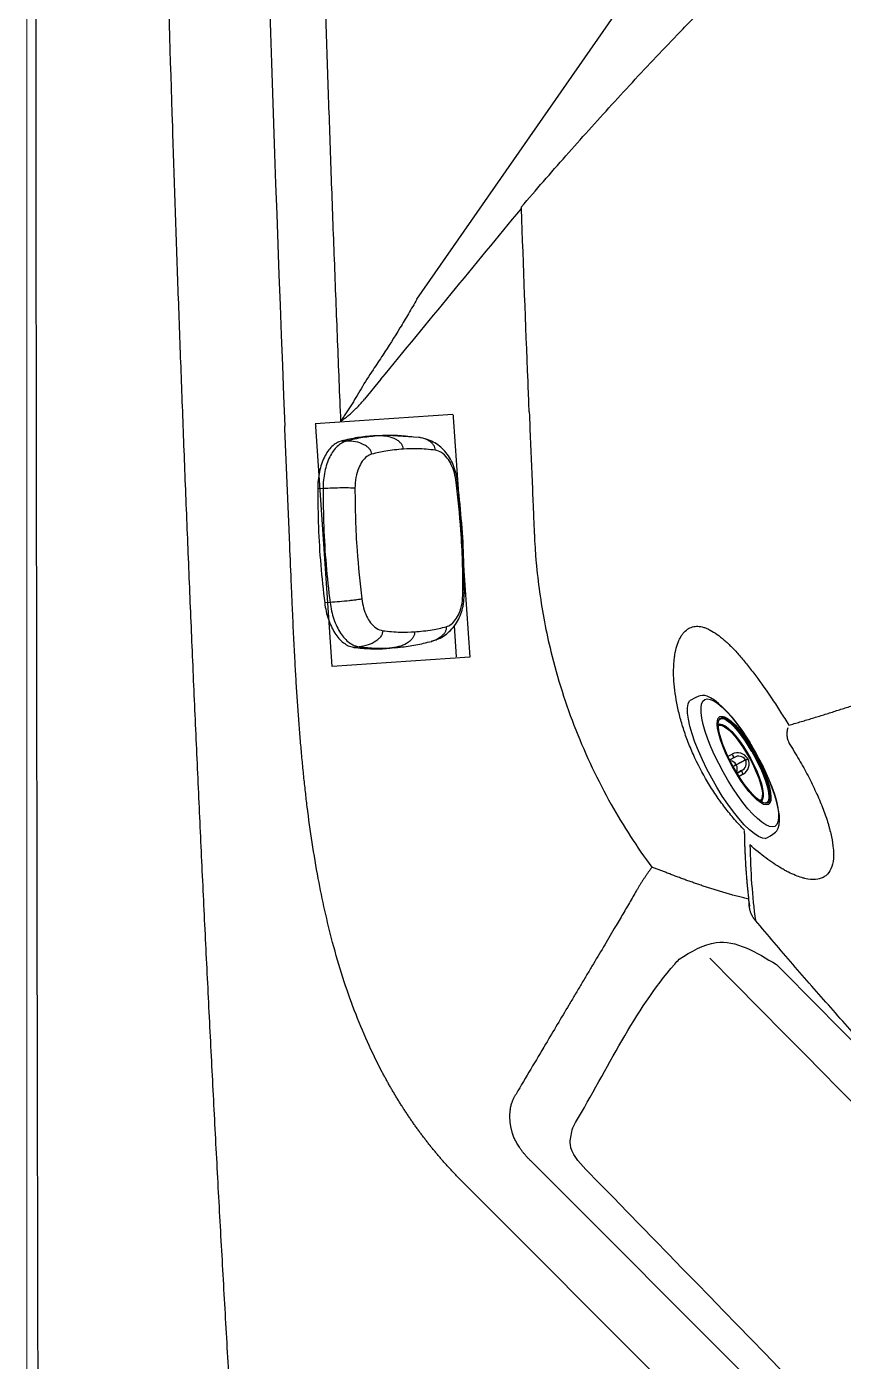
# Model space of a CAD drawing. Extents: x 528 to 612, y 788 to 934.
# Drawn here: x 527.96 to 537.31, y 814.26 to 829.52 of the extents above; entities that cross this region are included whole.
import ezdxf

# ---------------------------------------------------------------- set-up
doc = ezdxf.new("R2010")
doc.units = 0
doc.header["$MEASUREMENT"] = 0
for name, color, linetype in [('1', 4, 'Continuous'), ('DIM', 3, 'Continuous'), ('JET', 3, 'Continuous')]:
    doc.layers.add(name, color=color, linetype=linetype)

# ---------------------------------------------------------------- blocks, each defined once
blk = doc.blocks.new('Pillow Retg')
at = {"layer": '1'}
for points, knots in [([(0.428, 4.971), (0.583, 5.065), (0.863, 5.236), (1.309, 5.142), (1.832, 4.269), (2.308, 3.587), (2.691, 2.864), (2.696, 2.852)], [0, 0, 0, 0, 0.533921, 0.963649, 1.171047, 3.522005, 3.560627, 3.560627, 3.560627, 3.560627]), ([(-3.044, -2.672), (-3.051, -2.67), (-3.08, -2.662), (-3.724, -2.276), (-4.423, -1.955), (-4.975, -1.464), (-4.994, -1.448)], [11.621374, 11.621374, 11.621374, 11.621374, 11.643352, 11.711054, 13.84981, 13.926258, 13.926258, 13.926258, 13.926258])]:
    blk.add_open_spline(points, degree=3, knots=knots, dxfattribs=at)
for points in [[(-5.004, -1.096), (1.142, 4.968)], [(-4.93, -0.332), (0.428, 4.971)], [(2.696, 2.852), (2.692, 2.657), (2.591, 2.517)], [(-4.994, -1.448), (-5.184, -1.025), (-4.93, -0.332)], [(-2.591, -2.517), (-2.875, -2.694), (-3.044, -2.672)]]:
    blk.add_spline(points, degree=3, dxfattribs=at)
blk.add_open_spline([(2.591, 2.517), (0.864, 0.839), (-0.864, -0.839), (-2.591, -2.517)], degree=3, dxfattribs=at)
blk = doc.blocks.new('MR')
at = {"layer": 'JET', "linetype": 'Continuous', "lineweight": 25}
for p, q in [((-0.518, 0), (-0.498, 0.007)), ((-0.002, -0.029), (-0.002, 0)), ((-0.528, -0.011), (-0.536, -0.016)), ((-0.135, -0.183), (-0.133, -0.131)), ((-0.089, -0.187), (-0.088, -0.127)), ((-0.088, -0.127), (-0.089, -0.185)), ((-0.002, -0.029), (-0.004, -0.15)), ((-0.004, -0.15), (-0.002, -0.15)), ((-0.002, -0.15), (0, -0.029)), ((0.084, -0.128), (0.083, -0.188)), ((0.084, -0.186), (0.084, -0.128)), ((0.129, -0.133), (0.13, -0.185)), ((0.486, -0.111), (0.486, -0.117)), ((0.494, -0.104), (0.492, -0.114)), ((0.493, -0.001), (0.514, -0.008)), ((0.531, -0.024), (0.523, -0.018))]:
    blk.add_line(p, q, dxfattribs=at)
at = {"layer": 'JET', "linetype": 'Continuous', "lineweight": 25, "flags": 128}
for points in [[(-0.262, 0.105), (-0.337, 0.098), (-0.42, 0.088), (-0.511, 0.073), (-0.586, 0.057), (-0.657, 0.038), (-0.714, 0.02), (-0.769, -0.003), (-0.816, -0.028), (-0.852, -0.055), (-0.871, -0.075), (-0.884, -0.097), (-0.894, -0.122), (-0.897, -0.138), (-0.899, -0.154), (-0.9, -0.168), (-0.902, -0.198), (-0.903, -0.23), (-0.904, -0.257)], [(0.826, -0.11), (0.818, -0.138), (0.796, -0.165), (0.761, -0.192), (0.713, -0.217), (0.652, -0.24), (0.58, -0.261), (0.499, -0.279), (0.408, -0.294), (0.311, -0.306), (0.208, -0.314), (0.102, -0.319), (-0.006, -0.32), (-0.115, -0.317), (-0.221, -0.311), (-0.323, -0.301), (-0.42, -0.287), (-0.51, -0.271), (-0.591, -0.252), (-0.662, -0.23), (-0.722, -0.206), (-0.77, -0.18), (-0.804, -0.153), (-0.825, -0.125), (-0.831, -0.096), (-0.824, -0.068), (-0.802, -0.041), (-0.767, -0.014), (-0.719, 0.011), (-0.658, 0.034), (-0.586, 0.055), (-0.504, 0.073), (-0.414, 0.088), (-0.317, 0.1), (-0.214, 0.108), (-0.143, 0.112)], [(0.573, -0.052), (0.565, -0.075), (0.544, -0.098), (0.509, -0.12), (0.462, -0.139), (0.403, -0.157), (0.334, -0.172), (0.257, -0.183), (0.173, -0.192), (0.085, -0.197), (-0.005, -0.198), (-0.095, -0.195), (-0.183, -0.189), (-0.266, -0.179), (-0.343, -0.166), (-0.411, -0.15), (-0.469, -0.132), (-0.516, -0.111), (-0.551, -0.089), (-0.571, -0.066), (-0.578, -0.043), (-0.57, -0.019), (-0.549, 0.004), (-0.514, 0.025), (-0.467, 0.045), (-0.408, 0.063), (-0.339, 0.077), (-0.262, 0.089), (-0.178, 0.097), (-0.09, 0.102), (0, 0.103), (0.09, 0.101), (0.178, 0.095), (0.261, 0.085), (0.338, 0.072), (0.406, 0.056), (0.465, 0.038), (0.511, 0.017), (0.546, -0.005), (0.566, -0.028), (0.573, -0.052)], [(0.555, -0.048), (0.547, -0.071), (0.525, -0.094), (0.49, -0.115), (0.442, -0.135), (0.382, -0.152), (0.312, -0.166), (0.234, -0.177), (0.15, -0.185), (0.062, -0.189), (-0.027, -0.189), (-0.116, -0.186), (-0.202, -0.178), (-0.283, -0.168), (-0.357, -0.154), (-0.421, -0.137), (-0.475, -0.118), (-0.516, -0.097), (-0.544, -0.074), (-0.558, -0.051), (-0.558, -0.027), (-0.543, -0.004), (-0.514, 0.018), (-0.472, 0.038), (-0.418, 0.057), (-0.353, 0.072), (-0.279, 0.085), (-0.198, 0.094), (-0.112, 0.1), (-0.022, 0.102), (0.067, 0.101), (0.155, 0.095), (0.239, 0.086), (0.316, 0.074), (0.385, 0.059), (0.445, 0.041), (0.492, 0.02), (0.527, -0.002), (0.548, -0.024), (0.555, -0.048)], [(-0.533, -0.085), (-0.535, -0.082), (-0.549, -0.06), (-0.548, -0.037), (-0.534, -0.014), (-0.506, 0.008), (-0.464, 0.028), (-0.411, 0.046), (-0.347, 0.061), (-0.274, 0.074), (-0.195, 0.083), (-0.11, 0.089), (-0.022, 0.091), (0.066, 0.089), (0.152, 0.084), (0.234, 0.075), (0.311, 0.063), (0.379, 0.048), (0.437, 0.03), (0.484, 0.01), (0.518, -0.011), (0.539, -0.034), (0.545, -0.057), (0.545, -0.057)], [(-0.537, -0.017), (-0.536, -0.017), (-0.502, 0.004), (-0.456, 0.024), (-0.398, 0.041), (-0.331, 0.055), (-0.255, 0.067), (-0.174, 0.075), (-0.088, 0.08), (0, 0.081), (0.088, 0.078), (0.173, 0.072), (0.255, 0.063), (0.33, 0.05), (0.396, 0.035), (0.453, 0.017), (0.499, -0.004), (0.532, -0.025), (0.532, -0.025)], [(-0.498, -0.107), (-0.497, -0.086), (-0.483, -0.064), (-0.454, -0.043), (-0.413, -0.024), (-0.36, -0.008), (-0.296, 0.006), (-0.224, 0.017), (-0.146, 0.025), (-0.064, 0.029), (0.02, 0.029), (0.104, 0.026), (0.184, 0.019), (0.259, 0.008), (0.327, -0.006), (0.385, -0.022), (0.432, -0.041), (0.466, -0.061), (0.487, -0.082), (0.494, -0.104), (0.494, -0.104)], [(-0.492, -0.11), (-0.49, -0.092), (-0.476, -0.071), (-0.448, -0.051), (-0.407, -0.032), (-0.355, -0.016), (-0.292, -0.002), (-0.221, 0.009), (-0.144, 0.016), (-0.063, 0.02), (0.02, 0.021), (0.102, 0.017), (0.181, 0.01), (0.255, 0), (0.322, -0.014), (0.379, -0.03), (0.425, -0.048), (0.459, -0.068), (0.48, -0.089), (0.486, -0.111), (0.486, -0.111)], [(0.895, -0.274), (0.895, -0.252), (0.895, -0.205), (0.893, -0.175), (0.891, -0.156), (0.888, -0.137), (0.882, -0.117), (0.864, -0.086), (0.836, -0.058), (0.798, -0.032), (0.745, -0.005), (0.686, 0.018), (0.634, 0.035), (0.568, 0.052), (0.495, 0.068), (0.411, 0.082), (0.313, 0.095), (0.222, 0.104), (0.146, 0.109), (0.112, 0.111)], [(0.129, 0.11), (0.215, 0.105), (0.317, 0.095), (0.414, 0.081), (0.504, 0.065), (0.585, 0.046), (0.657, 0.024), (0.716, 0), (0.764, -0.026), (0.798, -0.053), (0.819, -0.081), (0.826, -0.11)], [(-0.511, -0.099), (-0.506, -0.088), (-0.488, -0.069)], [(0.482, -0.076), (0.501, -0.096), (0.506, -0.107)], [(0.545, -0.057), (0.538, -0.08), (0.527, -0.092)], [(0.895, -0.274), (0.875, -0.3), (0.836, -0.329), (0.783, -0.356), (0.717, -0.382), (0.638, -0.405), (0.548, -0.424), (0.449, -0.441), (0.342, -0.454), (0.229, -0.463), (0.112, -0.468), (-0.007, -0.469), (-0.125, -0.466), (-0.242, -0.459), (-0.355, -0.448), (-0.461, -0.434), (-0.56, -0.416), (-0.649, -0.394), (-0.727, -0.37), (-0.793, -0.344), (-0.845, -0.316), (-0.883, -0.286), (-0.904, -0.257)]]:
    blk.add_lwpolyline(points, dxfattribs=at)
at = {"layer": 'JET', "linetype": 'Continuous', "lineweight": 25}
for centre, radius, start, end in [((-0.052, -1.601), 1.682, 89.8624, 103.8251), ((-0.024, -3.023), 3.137, 87.2009, 92.1639), ((0.001, -0.134), 0.134, 91.1988, 178.8261), ((-0.016, -1.838), 1.839, 89.5144, 89.5747), ((-0.005, -0.133), 0.134, 0.2259, 87.8531), ((-2.965, 0.022), 2.966, 359.0174, 359.5831), ((0.033, -1.541), 1.621, 75.0717, 89.5647), ((-0.118, -0.048), 0.0844, 259.619, 290.4842), ((0.006, -0.123), 0.0945, 95.2186, 182.1245), ((-0.005, -0.235), 0.0854, 89.128, 146.2656), ((8.141, -0.259), 8.146, 179.2309, 179.5107), ((8.142, -0.259), 8.146, 179.2309, 179.5107), ((-0.015, -1.744), 1.715, 89.5144, 89.5747), ((-0.002, -0.235), 0.0856, 32.9411, 89.9478), ((-0.008, -0.121), 0.0919, 355.3578, 85.3415), ((0.115, -0.049), 0.0854, 248.7555, 279.3576)]:
    blk.add_arc(centre, radius, start, end, dxfattribs=at)
blk = doc.blocks.new('speaker')
at = {"layer": '1', "color": 3, "linetype": 'Continuous', "lineweight": 25}
for p, q in [((-0.157, 1.186), (-0.144, 1.189)), ((-0.144, 1.189), (0.214, 1.208)), ((0.212, 1.208), (0.273, 1.207)), ((0.272, 1.205), (0.374, 1.202)), ((0.313, 1.203), (0.374, 1.202)), ((0.683, 1.141), (0.743, 1.14)), ((0.74, 1.141), (0.743, 1.14)), ((0.948, 0.594), (1.009, 0.591)), ((0.858, -0.707), (0.919, -0.712)), ((-0.564, -0.965), (-0.588, -1.316)), ((-0.564, -0.965), (-0.588, -1.316)), ((-0.305, -1.143), (-0.318, -1.138)), ((0.145, -1.222), (0.05, -1.21)), ((0.112, -1.22), (0.051, -1.213)), ((0.206, -1.229), (0.111, -1.218)), ((0.52, -1.212), (0.58, -1.219)), ((0.588, -1.218), (0.58, -1.219)), ((0.145, -1.222), (0.206, -1.229))]:
    blk.add_line(p, q, dxfattribs=at)
for points, knots in [([(-0.589, 0.689), (-0.584, 0.722), (-0.573, 0.788), (-0.54, 0.879), (-0.498, 0.962), (-0.444, 1.034), (-0.381, 1.093), (-0.308, 1.139), (-0.238, 1.17), (-0.19, 1.179), (-0.171, 1.183)], [0, 0, 0, 0, 0.137423, 0.271063, 0.402521, 0.532791, 0.660804, 0.787455, 0.913938, 1, 1, 1, 1]), ([(-0.332, 1.045), (-0.331, 1.054), (-0.329, 1.076), (-0.313, 1.105), (-0.288, 1.132), (-0.239, 1.164), (-0.189, 1.184), (-0.15, 1.186), (-0.143, 1.187)], [0, 0, 0, 0, 0.100117, 0.216215, 0.355977, 0.521939, 0.915145, 1, 1, 1, 1]), ([(0.032, 1.054), (0.034, 1.064), (0.038, 1.085), (0.056, 1.115), (0.083, 1.142), (0.134, 1.174), (0.212, 1.2), (0.278, 1.202), (0.313, 1.203)], [0, 0, 0, 0, 0.075049, 0.162076, 0.266841, 0.391246, 0.685996, 1, 1, 1, 1]), ([(0.313, 1.203), (0.375, 1.198), (0.499, 1.186), (0.622, 1.156), (0.683, 1.141)], [0, 0, 0, 0, 0.5, 1, 1, 1, 1]), ([(0.374, 1.202), (0.435, 1.196), (0.558, 1.185), (0.679, 1.156), (0.74, 1.141)], [0, 0, 0, 0, 0.500001, 1, 1, 1, 1]), ([(0.392, 0.994), (0.395, 1.003), (0.4, 1.025), (0.419, 1.054), (0.448, 1.08), (0.502, 1.112), (0.582, 1.138), (0.649, 1.14), (0.683, 1.141)], [0, 0, 0, 0, 0.07505, 0.162076, 0.266839, 0.391242, 0.685992, 1, 1, 1, 1]), ([(0.683, 1.141), (0.702, 1.135), (0.739, 1.121), (0.79, 1.081), (0.836, 1.027), (0.876, 0.959), (0.908, 0.879), (0.931, 0.79), (0.946, 0.694), (0.947, 0.628), (0.948, 0.594)], [0, 0, 0, 0, 0.125505, 0.249704, 0.373992, 0.499776, 0.625678, 0.750079, 0.874386, 1, 1, 1, 1]), ([(0.743, 1.14), (0.762, 1.134), (0.799, 1.12), (0.851, 1.079), (0.897, 1.025), (0.937, 0.957), (0.969, 0.876), (0.992, 0.787), (1.007, 0.691), (1.009, 0.624), (1.009, 0.591)], [0, 0, 0, 0, 0.125114, 0.25021, 0.375201, 0.5, 0.624799, 0.74979, 0.874886, 1, 1, 1, 1]), ([(-0.575, 0.682), (-0.568, 0.717), (-0.556, 0.788), (-0.519, 0.881), (-0.469, 0.963), (-0.405, 1.024), (-0.357, 1.038), (-0.332, 1.045)], [0, 0, 0, 0, 0.1868454, 0.373701, 0.5604087, 0.7802215, 1, 1, 1, 1]), ([(-0.332, 1.045), (-0.264, 1.051), (-0.142, 1.062), (-0.021, 1.057), (0.032, 1.054)], [0, 0, 0, 0, 0.559986, 1, 1, 1, 1]), ([(0.032, 1.054), (0.1, 1.047), (0.221, 1.036), (0.34, 1.006), (0.392, 0.994)], [0, 0, 0, 0, 0.559986, 1, 1, 1, 1]), ([(0.392, 0.994), (0.412, 0.986), (0.452, 0.969), (0.503, 0.914), (0.546, 0.833), (0.577, 0.727), (0.581, 0.643), (0.583, 0.601)], [0, 0, 0, 0, 0.186661, 0.373374, 0.560001, 0.780011, 1, 1, 1, 1]), ([(-0.678, -0.587), (-0.675, -0.445), (-0.67, -0.161), (-0.64, 0.266), (-0.606, 0.548), (-0.589, 0.689)], [0, 0, 0, 0, 0.333326, 0.666674, 1, 1, 1, 1]), ([(-0.662, -0.582), (-0.66, -0.464), (-0.656, -0.228), (-0.631, 0.195), (-0.596, 0.498), (-0.575, 0.682)], [0, 0, 0, 0, 0.280017, 0.560061, 1, 1, 1, 1]), ([(-0.589, 0.689), (-0.589, 0.688), (-0.589, 0.687), (-0.579, 0.684), (-0.575, 0.682)], [0, 0, 0, 0, 0.47605, 1, 1, 1, 1]), ([(0.583, 0.601), (0.581, 0.483), (0.577, 0.246), (0.552, -0.177), (0.517, -0.479), (0.495, -0.664)], [0, 0, 0, 0, 0.280017, 0.560061, 1, 1, 1, 1]), ([(0.583, 0.601), (0.589, 0.602), (0.604, 0.603), (0.637, 0.604), (0.679, 0.604), (0.748, 0.604), (0.842, 0.601), (0.912, 0.597), (0.948, 0.594)], [0, 0, 0, 0, 0.075054, 0.162074, 0.266824, 0.391217, 0.685963, 1, 1, 1, 1]), ([(0.948, 0.594), (0.945, 0.45), (0.94, 0.16), (0.91, -0.276), (0.875, -0.563), (0.858, -0.707)], [0, 0, 0, 0, 0.333331, 0.666669, 1, 1, 1, 1]), ([(1.009, 0.591), (1.007, 0.446), (1.001, 0.156), (0.971, -0.28), (0.937, -0.568), (0.919, -0.712)], [0, 0, 0, 0, 0.333338, 0.666662, 1, 1, 1, 1]), ([(-0.331, -1.134), (-0.349, -1.127), (-0.395, -1.112), (-0.461, -1.072), (-0.526, -1.017), (-0.581, -0.949), (-0.624, -0.871), (-0.655, -0.783), (-0.674, -0.687), (-0.677, -0.621), (-0.678, -0.587)], [0, 0, 0, 0, 0.086276, 0.212098, 0.338317, 0.466117, 0.596395, 0.728059, 0.862063, 1, 1, 1, 1]), ([(-0.662, -0.582), (-0.667, -0.583), (-0.677, -0.585), (-0.677, -0.586), (-0.677, -0.587)], [0, 0, 0, 0, 0.524053, 1, 1, 1, 1]), ([(-0.472, -0.975), (-0.492, -0.967), (-0.531, -0.951), (-0.582, -0.895), (-0.626, -0.815), (-0.656, -0.708), (-0.66, -0.624), (-0.662, -0.582)], [0, 0, 0, 0, 0.186661, 0.373374, 0.560001, 0.780011, 1, 1, 1, 1]), ([(0.495, -0.664), (0.489, -0.699), (0.476, -0.769), (0.44, -0.863), (0.39, -0.944), (0.326, -1.006), (0.277, -1.019), (0.253, -1.026)], [0, 0, 0, 0, 0.186845, 0.373701, 0.560409, 0.780222, 1, 1, 1, 1]), ([(0.495, -0.664), (0.502, -0.665), (0.516, -0.669), (0.549, -0.674), (0.59, -0.68), (0.659, -0.689), (0.753, -0.699), (0.822, -0.704), (0.858, -0.707)], [0, 0, 0, 0, 0.0750544, 0.1620735, 0.2668246, 0.3912169, 0.6859633, 1, 1, 1, 1]), ([(0.858, -0.707), (0.853, -0.74), (0.842, -0.806), (0.814, -0.898), (0.779, -0.983), (0.737, -1.058), (0.688, -1.12), (0.635, -1.167), (0.578, -1.2), (0.54, -1.208), (0.52, -1.212)], [0, 0, 0, 0, 0.125614, 0.249921, 0.374322, 0.500224, 0.626008, 0.750296, 0.874495, 1, 1, 1, 1]), ([(0.919, -0.712), (0.914, -0.744), (0.904, -0.809), (0.876, -0.901), (0.842, -0.985), (0.801, -1.059), (0.753, -1.121), (0.701, -1.169), (0.645, -1.204), (0.607, -1.213), (0.588, -1.218)], [0, 0, 0, 0, 0.125117, 0.250217, 0.375217, 0.500028, 0.624818, 0.749795, 0.874889, 1, 1, 1, 1]), ([(-0.472, -0.975), (-0.472, -0.985), (-0.473, -1.006), (-0.461, -1.038), (-0.44, -1.068), (-0.396, -1.106), (-0.349, -1.132), (-0.311, -1.14), (-0.305, -1.141)], [0, 0, 0, 0, 0.100431, 0.216895, 0.357098, 0.523583, 0.918025, 1, 1, 1, 1]), ([(-0.112, -1.035), (-0.18, -1.029), (-0.3, -1.017), (-0.419, -0.988), (-0.472, -0.975)], [0, 0, 0, 0, 0.559986, 1, 1, 1, 1]), ([(0.253, -1.026), (0.185, -1.032), (0.063, -1.044), (-0.059, -1.038), (-0.112, -1.035)], [0, 0, 0, 0, 0.559986, 1, 1, 1, 1]), ([(-0.112, -1.035), (-0.112, -1.045), (-0.111, -1.067), (-0.097, -1.099), (-0.074, -1.129), (-0.028, -1.168), (0.046, -1.204), (0.111, -1.216), (0.145, -1.222)], [0, 0, 0, 0, 0.075048, 0.162077, 0.266843, 0.39125, 0.686, 1, 1, 1, 1]), ([(0.253, -1.026), (0.254, -1.036), (0.256, -1.057), (0.271, -1.089), (0.296, -1.119), (0.345, -1.159), (0.421, -1.194), (0.487, -1.206), (0.52, -1.212)], [0, 0, 0, 0, 0.075049, 0.162076, 0.266841, 0.391246, 0.685996, 1, 1, 1, 1]), ([(0.051, -1.213), (-0.009, -1.204), (-0.128, -1.188), (-0.246, -1.158), (-0.305, -1.143)], [0, 0, 0, 0, 0.500034, 1, 1, 1, 1]), ([(0.58, -1.219), (0.517, -1.225), (0.392, -1.237), (0.268, -1.232), (0.206, -1.229)], [0, 0, 0, 0, 0.499999, 1, 1, 1, 1])]:
    blk.add_open_spline(points, degree=3, knots=knots, dxfattribs=at)
for points in [[(-0.063, 1.194), (0, 1.2), (0.125, 1.212), (0.25, 1.206), (0.313, 1.203)], [(0.52, -1.212), (0.458, -1.218), (0.332, -1.23), (0.207, -1.224), (0.145, -1.222)]]:
    blk.add_open_spline(points, degree=3, dxfattribs=at)
blk = doc.blocks.new('2018 FLASH')
at = {"layer": '1', "color": 6, "linetype": 'Continuous', "lineweight": 18}
blk.add_line((0, 81.522), (0, 2.898), dxfattribs=at)
at = {"layer": '1', "linetype": 'Continuous', "lineweight": 25}
for p, q in [((4.462, 21.487), (7.522, 25.888)), ((4.052, 20.573), (3.863, 20.343)), ((4.876, 20.169), (3.301, 20.061)), ((5.748, 20.199), (5.747, 20.229)), ((2.953, 20.007), (2.952, 20.037)), ((3.009, 18.676), (2.953, 20.007)), ((3.495, 17.288), (3.307, 20.032)), ((4.879, 20.14), (5.067, 17.396)), ((5.067, 17.396), (3.495, 17.288)), ((8.263, 14.586), (8.268, 14.545)), ((5.762, 11.636), (11.636, 5.762)), ((11.385, 4.993), (4.993, 11.385))]:
    blk.add_line(p, q, dxfattribs=at)
at = {"layer": '1', "linetype": 'Continuous', "lineweight": 25, "flags": 128}
blk.add_lwpolyline([(8.064, 14.677), (8.069, 14.675), (8.074, 14.674)], dxfattribs=at)
at = {"layer": '1', "linetype": 'Continuous', "lineweight": 25}
blk.add_arc((551.204, 42.21), 548.7, 177.68788, 182.31591, dxfattribs=at)
for points, knots in [([(0.143, 2.947), (0.143, 2.951), (0.143, 2.954), (0.143, 2.96), (0.143, 2.97), (0.143, 2.992), (0.143, 3.037), (0.143, 3.126), (0.142, 3.305), (0.142, 3.663), (0.14, 4.379), (0.137, 5.81), (0.134, 7.037), (0.129, 9.491), (0.126, 11.127), (0.117, 16.035), (0.112, 19.307), (0.105, 25.851), (0.102, 29.122), (0.099, 35.666), (0.097, 42.21), (0.099, 48.754), (0.102, 55.298), (0.105, 58.569), (0.112, 65.113), (0.117, 68.385), (0.129, 74.929), (0.136, 78.201), (0.145, 81.526)], [0, 0, 0, 0, 0.000122, 0.000122, 0.000244, 0.000488, 0.000977, 0.001953, 0.003906, 0.007812, 0.015625, 0.03125, 0.0625, 0.0625, 0.125, 0.125, 0.25, 0.25, 0.375, 0.375, 0.5, 0.625, 0.625, 0.75, 0.75, 0.875, 0.875, 1, 1, 1, 1]), ([(2.585, 79.681), (2.575, 79.526), (2.554, 79.217), (2.524, 78.753), (2.494, 78.289), (2.465, 77.824), (2.436, 77.359), (2.407, 76.895), (2.379, 76.429), (2.351, 75.964), (2.324, 75.499), (2.297, 75.033), (2.27, 74.567), (2.244, 74.101), (2.218, 73.634), (2.193, 73.167), (2.168, 72.7), (2.143, 72.233), (2.118, 71.766), (2.095, 71.298), (2.071, 70.831), (2.048, 70.363), (2.025, 69.894), (2.003, 69.426), (1.981, 68.957), (1.959, 68.488), (1.938, 68.019), (1.917, 67.55), (1.896, 67.08), (1.876, 66.61), (1.857, 66.14), (1.837, 65.67), (1.818, 65.2), (1.8, 64.729), (1.782, 64.258), (1.764, 63.787), (1.747, 63.315), (1.73, 62.844), (1.713, 62.372), (1.697, 61.9), (1.681, 61.428), (1.645, 60.334), (1.593, 58.618), (1.532, 56.278), (1.481, 53.932), (1.424, 50.807), (1.378, 46.899), (1.359, 42.21), (1.378, 37.52), (1.424, 33.612), (1.481, 30.487), (1.532, 28.142), (1.593, 25.801), (1.65, 23.943), (1.695, 22.565), (1.726, 21.666), (1.759, 20.767), (1.793, 19.87), (1.828, 18.974), (1.865, 18.078), (1.903, 17.183), (1.943, 16.289), (1.984, 15.395), (2.026, 14.503), (2.07, 13.611), (2.115, 12.72), (2.161, 11.83), (2.209, 10.941), (2.259, 10.053), (2.31, 9.165), (2.362, 8.278), (2.415, 7.392), (2.47, 6.507), (2.527, 5.623), (2.565, 5.033), (2.585, 4.739)], [0, 0, 0, 0, 0.0061975, 0.0123976, 0.0186003, 0.0248057, 0.0310138, 0.0372245, 0.0434378, 0.0496538, 0.0558725, 0.0620939, 0.0683179, 0.0745447, 0.0807741, 0.0870062, 0.093241, 0.0994785, 0.1057187, 0.1119616, 0.1182072, 0.1244556, 0.1307066, 0.1369604, 0.143217, 0.1494762, 0.1557382, 0.162003, 0.1682705, 0.1745407, 0.1808138, 0.1870895, 0.1933681, 0.1996494, 0.2059335, 0.2122204, 0.21851, 0.2248025, 0.2310977, 0.2373957, 0.2436966, 0.2500002, 0.2811568, 0.3123753, 0.3436562, 0.3750002, 0.4374165, 0.5, 0.5625832, 0.6249998, 0.6563435, 0.6876244, 0.718843, 0.7499998, 0.7620043, 0.7739987, 0.7859829, 0.797957, 0.809921, 0.821875, 0.833819, 0.845753, 0.857677, 0.8695911, 0.8814953, 0.8933897, 0.9052742, 0.9171489, 0.9290138, 0.940869, 0.9527145, 0.9645503, 0.9763765, 0.988193, 1, 1, 1, 1]), ([(3.203, 33.532), (3.205, 33.378), (3.211, 33.069), (3.219, 32.605), (3.227, 32.141), (3.236, 31.678), (3.245, 31.214), (3.255, 30.75), (3.265, 30.287), (3.276, 29.823), (3.287, 29.36), (3.298, 28.896), (3.31, 28.432), (3.322, 27.969), (3.335, 27.505), (3.348, 27.042), (3.361, 26.578), (3.375, 26.115), (3.389, 25.651), (3.403, 25.188), (3.418, 24.724), (3.434, 24.261), (3.45, 23.797), (3.466, 23.334), (3.482, 22.871), (3.499, 22.407), (3.517, 21.944), (3.534, 21.48), (3.553, 21.017), (3.571, 20.554), (3.584, 20.245), (3.59, 20.09)], [0, 0, 0, 0, 0.034484, 0.068969, 0.103452, 0.137936, 0.172419, 0.206902, 0.241385, 0.275868, 0.310351, 0.344833, 0.379315, 0.413798, 0.44828, 0.482762, 0.517244, 0.551726, 0.586208, 0.62069, 0.655172, 0.689654, 0.724136, 0.758619, 0.793101, 0.827584, 0.862067, 0.89655, 0.931033, 0.965516, 1, 1, 1, 1]), ([(5.658, 22.543), (5.825, 22.737), (5.995, 22.933), (6.34, 23.323), (6.516, 23.519), (6.871, 23.908), (7.051, 24.102), (7.325, 24.391), (7.416, 24.487), (7.554, 24.629), (7.6, 24.676), (7.67, 24.745), (7.693, 24.768), (7.728, 24.802), (7.739, 24.813), (7.762, 24.835), (7.774, 24.846), (7.786, 24.857)], [0, 0, 0, 0, 0.25, 0.25, 0.5, 0.5, 0.75, 0.75, 0.875, 0.875, 0.9375, 0.9375, 0.96875, 0.96875, 0.984375, 0.984375, 1, 1, 1, 1]), ([(5.659, 22.525), (5.659, 22.528), (5.659, 22.531), (5.659, 22.537), (5.658, 22.54), (5.658, 22.543)], [0, 0, 0, 0, 0.5, 0.5, 1, 1, 1, 1]), ([(5.747, 20.229), (5.743, 20.336), (5.712, 21.101), (5.683, 21.866), (5.659, 22.525)], [0.86449124, 0.86449124, 0.86449124, 0.86449124, 0.875, 0.94010512, 0.94010512, 0.94010512, 0.94010512]), ([(4.462, 21.487), (4.446, 21.459), (4.431, 21.432), (4.399, 21.377), (4.383, 21.349), (4.335, 21.268), (4.302, 21.214), (4.205, 21.053), (4.139, 20.95), (4.073, 20.849)], [0, 0, 0, 0, 0.125, 0.125, 0.25, 0.25, 0.5, 0.5, 1, 1, 1, 1]), ([(3.825, 20.464), (3.786, 20.396), (3.746, 20.331), (3.687, 20.237), (3.667, 20.207), (3.638, 20.162), (3.628, 20.148), (3.609, 20.119), (3.6, 20.105), (3.59, 20.09)], [0, 0, 0, 0, 0.5, 0.5, 0.75, 0.75, 0.875, 0.875, 1, 1, 1, 1]), ([(3.59, 20.09), (3.597, 20.095), (3.61, 20.104), (3.629, 20.119), (3.648, 20.133), (3.666, 20.148), (3.684, 20.163), (3.702, 20.179), (3.72, 20.194), (3.737, 20.21), (3.754, 20.226), (3.77, 20.242), (3.787, 20.258), (3.803, 20.275), (3.818, 20.292), (3.833, 20.309), (3.848, 20.326), (3.858, 20.338), (3.863, 20.343)], [0, 0, 0, 0, 0.067976, 0.135177, 0.201611, 0.267288, 0.332216, 0.396405, 0.459865, 0.522606, 0.584638, 0.645974, 0.706623, 0.766598, 0.82591, 0.884572, 0.942598, 1, 1, 1, 1]), ([(5.748, 20.199), (5.753, 20.084), (5.762, 19.855), (5.776, 19.511), (5.789, 19.224), (5.798, 18.994), (5.803, 18.871), (5.806, 18.805), (5.807, 18.796)], [0.4903377, 0.4903377, 0.4903377, 0.4903377, 0.6153377, 0.7403377, 0.8653377, 0.9278377, 0.9903377, 1, 1, 1, 1]), ([(5.807, 18.796), (5.809, 18.747), (5.814, 18.641), (5.831, 18.421), (5.864, 18.136), (5.92, 17.796), (5.969, 17.571), (5.996, 17.46)], [0, 0, 0, 0, 0.0528377, 0.1153377, 0.2403377, 0.3653377, 0.4903377, 0.4903377, 0.4903377, 0.4903377]), ([(3.074, 17.259), (3.072, 17.301), (3.067, 17.387), (3.06, 17.52), (3.053, 17.662), (3.046, 17.812), (3.038, 17.996), (3.025, 18.285), (3.015, 18.521), (3.009, 18.676)], [0, 0, 0, 0, 0.088281, 0.182422, 0.282421, 0.38828, 0.5, 0.672107, 1, 1, 1, 1]), ([(8.211, 15.414), (8.172, 15.454), (8.134, 15.496), (8.059, 15.582), (8.023, 15.627), (7.952, 15.719), (7.918, 15.767), (7.868, 15.84), (7.851, 15.865), (7.819, 15.916), (7.804, 15.941), (7.728, 16.069), (7.674, 16.173), (7.614, 16.306), (7.603, 16.333), (7.58, 16.386), (7.57, 16.413), (7.539, 16.493), (7.521, 16.546), (7.489, 16.651), (7.474, 16.703), (7.456, 16.78), (7.45, 16.805), (7.439, 16.856), (7.434, 16.881), (7.412, 17.005), (7.403, 17.099), (7.399, 17.229), (7.4, 17.27), (7.404, 17.33), (7.405, 17.35), (7.409, 17.387), (7.412, 17.406), (7.426, 17.493), (7.444, 17.553), (7.475, 17.614), (7.481, 17.626), (7.495, 17.648), (7.502, 17.658), (7.524, 17.685), (7.541, 17.701), (7.567, 17.719), (7.576, 17.724), (7.595, 17.733), (7.605, 17.737), (7.634, 17.745), (7.655, 17.748), (7.699, 17.746), (7.721, 17.742), (7.757, 17.731), (7.769, 17.727), (7.794, 17.716), (7.807, 17.71), (7.87, 17.677), (7.923, 17.639), (7.994, 17.577), (8.008, 17.564), (8.037, 17.536), (8.052, 17.522), (8.095, 17.478), (8.125, 17.446), (8.185, 17.377), (8.215, 17.341), (8.262, 17.283), (8.277, 17.263), (8.308, 17.223), (8.324, 17.202), (8.402, 17.098), (8.465, 17.008), (8.544, 16.889), (8.56, 16.865), (8.592, 16.816), (8.607, 16.791), (8.655, 16.717), (8.686, 16.666), (8.717, 16.615)], [0, 0, 0, 0, 0.03125, 0.03125, 0.0625, 0.0625, 0.09375, 0.09375, 0.109375, 0.109375, 0.125, 0.125, 0.1875, 0.1875, 0.203125, 0.203125, 0.21875, 0.21875, 0.25, 0.25, 0.28125, 0.28125, 0.296875, 0.296875, 0.3125, 0.3125, 0.375, 0.375, 0.40625, 0.40625, 0.421875, 0.421875, 0.4375, 0.4375, 0.5, 0.5, 0.515625, 0.515625, 0.53125, 0.53125, 0.5625, 0.5625, 0.578125, 0.578125, 0.59375, 0.59375, 0.625, 0.625, 0.65625, 0.65625, 0.671875, 0.671875, 0.6875, 0.6875, 0.75, 0.75, 0.765625, 0.765625, 0.78125, 0.78125, 0.8125, 0.8125, 0.84375, 0.84375, 0.859375, 0.859375, 0.875, 0.875, 0.9375, 0.9375, 0.953125, 0.953125, 0.96875, 0.96875, 1, 1, 1, 1]), ([(8.717, 16.615), (8.738, 16.621), (8.78, 16.634), (8.844, 16.653), (8.909, 16.672), (8.973, 16.692), (9.038, 16.711), (9.102, 16.731), (9.167, 16.751), (9.232, 16.772), (9.297, 16.793), (9.363, 16.813), (9.428, 16.835), (9.494, 16.856), (9.56, 16.878), (9.626, 16.899), (9.693, 16.921), (9.759, 16.944), (9.826, 16.966), (9.892, 16.989), (9.959, 17.012), (10.026, 17.035), (10.094, 17.059), (10.161, 17.082), (10.228, 17.106), (10.296, 17.13), (10.364, 17.154), (10.432, 17.179), (10.5, 17.204), (10.568, 17.228), (10.656, 17.261), (10.763, 17.3), (10.89, 17.348), (11.018, 17.396), (11.147, 17.446), (11.276, 17.496), (11.406, 17.547), (11.537, 17.598), (11.668, 17.651), (11.757, 17.686), (11.801, 17.704)], [0, 0, 0, 0, 0.022618, 0.045205, 0.067759, 0.090281, 0.112771, 0.135228, 0.157653, 0.180045, 0.202404, 0.224731, 0.247024, 0.269284, 0.291511, 0.313705, 0.335866, 0.357992, 0.380085, 0.402145, 0.42417, 0.446161, 0.468118, 0.490041, 0.51193, 0.533784, 0.555603, 0.577388, 0.599137, 0.620852, 0.642532, 0.68241, 0.722251, 0.762052, 0.801813, 0.841534, 0.881214, 0.920852, 0.960448, 1, 1, 1, 1]), ([(5.996, 17.46), (6.033, 17.307), (6.118, 17.004), (6.276, 16.56), (6.464, 16.127), (6.74, 15.594), (6.981, 15.221), (7.151, 14.991)], [0.2725993, 0.2725993, 0.2725993, 0.2725993, 0.3975993, 0.5225993, 0.6475993, 0.7725993, 1, 1, 1, 1]), ([(4.993, 11.385), (4.982, 11.395), (4.961, 11.416), (4.93, 11.448), (4.9, 11.48), (4.869, 11.513), (4.839, 11.545), (4.809, 11.578), (4.779, 11.612), (4.75, 11.645), (4.721, 11.679), (4.692, 11.713), (4.664, 11.747), (4.635, 11.782), (4.607, 11.817), (4.58, 11.852), (4.552, 11.888), (4.525, 11.923), (4.498, 11.959), (4.472, 11.996), (4.445, 12.032), (4.419, 12.069), (4.394, 12.106), (4.368, 12.144), (4.343, 12.182), (4.318, 12.22), (4.293, 12.258), (4.269, 12.297), (4.245, 12.335), (4.221, 12.374), (4.198, 12.414), (4.174, 12.454), (4.151, 12.494), (4.129, 12.534), (4.106, 12.574), (4.084, 12.615), (4.011, 12.753), (3.893, 12.996), (3.744, 13.354), (3.612, 13.734), (3.465, 14.237), (3.322, 14.888), (3.234, 15.466), (3.188, 15.857), (3.169, 16.036), (3.15, 16.222), (3.133, 16.415), (3.117, 16.616), (3.101, 16.824), (3.087, 17.039), (3.078, 17.185), (3.074, 17.259)], [0, 0, 0, 0, 0.007028, 0.014057, 0.021088, 0.02812, 0.035155, 0.042193, 0.049234, 0.056279, 0.06333, 0.070385, 0.077446, 0.084513, 0.091587, 0.098669, 0.105758, 0.112856, 0.119963, 0.12708, 0.134206, 0.141343, 0.148491, 0.155651, 0.162823, 0.170007, 0.177205, 0.184416, 0.191642, 0.198882, 0.206138, 0.213409, 0.220697, 0.228001, 0.235322, 0.242662, 0.250019, 0.309304, 0.370595, 0.4341, 0.500006, 0.618862, 0.749979, 0.777214, 0.805592, 0.835116, 0.865788, 0.897611, 0.930586, 0.964715, 1, 1, 1, 1]), ([(8.705, 16.587), (8.7, 16.57), (8.697, 16.553), (8.694, 16.517), (8.695, 16.499), (8.701, 16.464), (8.706, 16.447), (8.719, 16.414), (8.727, 16.398), (8.737, 16.383)], [0, 0, 0, 0, 0.25, 0.25, 0.5, 0.5, 0.75, 0.75, 1, 1, 1, 1]), ([(8.737, 16.383), (8.776, 16.321), (8.814, 16.259), (8.884, 16.135), (8.918, 16.074), (8.965, 15.982), (8.98, 15.951), (9.01, 15.89), (9.024, 15.859), (9.065, 15.769), (9.089, 15.711), (9.132, 15.598), (9.151, 15.544), (9.171, 15.477), (9.175, 15.464), (9.182, 15.438), (9.185, 15.426), (9.195, 15.388), (9.201, 15.363), (9.216, 15.292), (9.222, 15.248), (9.228, 15.185), (9.229, 15.165), (9.229, 15.136), (9.229, 15.126), (9.229, 15.112), (9.228, 15.106), (9.228, 15.099), (9.228, 15.094), (9.227, 15.092), (9.227, 15.09)], [0, 0, 0, 0, 0.125, 0.125, 0.25, 0.25, 0.3125, 0.3125, 0.375, 0.375, 0.5, 0.5, 0.625, 0.625, 0.65625, 0.65625, 0.6875, 0.6875, 0.75, 0.75, 0.875, 0.875, 0.9375, 0.9375, 0.96875, 0.96875, 0.984375, 0.992187, 0.992187, 1, 1, 1, 1]), ([(8.261, 14.625), (8.26, 14.641), (8.256, 14.673), (8.251, 14.721), (8.246, 14.769), (8.242, 14.818), (8.238, 14.866), (8.234, 14.915), (8.23, 14.964), (8.227, 15.013), (8.224, 15.062), (8.222, 15.111), (8.219, 15.16), (8.217, 15.209), (8.215, 15.258), (8.214, 15.308), (8.213, 15.357), (8.212, 15.39), (8.212, 15.407)], [0, 0, 0, 0, 0.064409, 0.128556, 0.192445, 0.256079, 0.319462, 0.382592, 0.44547, 0.508097, 0.570471, 0.632592, 0.69446, 0.756076, 0.817438, 0.878546, 0.9394, 1, 1, 1, 1]), ([(8.272, 15.248), (8.276, 15.096), (8.282, 14.948), (8.303, 14.659), (8.317, 14.519), (8.335, 14.382)], [0, 0, 0, 0, 0.5, 0.5, 1, 1, 1, 1]), ([(9.227, 15.09), (9.223, 15.045), (9.214, 15.006), (9.185, 14.941), (9.166, 14.915), (9.134, 14.89), (9.128, 14.886), (9.114, 14.877), (9.107, 14.873), (9.084, 14.864), (9.068, 14.859), (9.016, 14.849), (8.977, 14.849), (8.923, 14.859), (8.912, 14.861), (8.889, 14.866), (8.877, 14.869), (8.842, 14.88), (8.818, 14.888), (8.767, 14.909), (8.741, 14.921), (8.701, 14.941), (8.687, 14.948), (8.66, 14.964), (8.645, 14.972), (8.574, 15.014), (8.516, 15.053), (8.396, 15.142), (8.335, 15.192), (8.272, 15.248)], [0, 0, 0, 0, 0.125, 0.125, 0.25, 0.25, 0.28125, 0.28125, 0.3125, 0.3125, 0.375, 0.375, 0.5, 0.5, 0.53125, 0.53125, 0.5625, 0.5625, 0.625, 0.625, 0.6875, 0.6875, 0.71875, 0.71875, 0.75, 0.75, 0.875, 0.875, 1, 1, 1, 1]), ([(7.151, 14.991), (7.144, 14.982), (7.13, 14.963), (7.11, 14.934), (7.089, 14.905), (7.07, 14.876), (7.05, 14.846), (7.031, 14.816), (7.012, 14.786), (6.994, 14.756), (6.982, 14.735), (6.976, 14.725)], [0, 0, 0, 0, 0.111126, 0.222261, 0.333376, 0.444462, 0.555546, 0.666654, 0.777772, 0.888888, 1, 1, 1, 1]), ([(7.318, 14.929), (7.311, 14.932), (7.297, 14.938), (7.275, 14.946), (7.254, 14.954), (7.233, 14.962), (7.212, 14.97), (7.192, 14.977), (7.171, 14.984), (7.158, 14.989), (7.151, 14.991)], [0, 0, 0, 0, 0.125006, 0.250012, 0.375011, 0.500003, 0.624997, 0.749996, 0.874998, 1, 1, 1, 1]), ([(8.064, 14.677), (8.047, 14.682), (8.014, 14.691), (7.963, 14.706), (7.913, 14.721), (7.863, 14.736), (7.813, 14.752), (7.763, 14.768), (7.713, 14.785), (7.664, 14.802), (7.614, 14.819), (7.564, 14.836), (7.515, 14.854), (7.466, 14.873), (7.416, 14.891), (7.367, 14.91), (7.335, 14.923), (7.318, 14.929)], [0, 0, 0, 0, 0.066666, 0.133332, 0.199997, 0.266662, 0.333327, 0.399993, 0.466659, 0.533325, 0.599992, 0.66666, 0.733328, 0.799996, 0.866665, 0.933333, 1, 1, 1, 1]), ([(6.976, 14.725), (6.962, 14.701), (6.935, 14.654), (6.893, 14.583), (6.851, 14.51), (6.809, 14.438), (6.765, 14.364), (6.695, 14.244), (6.595, 14.076), (6.51, 13.933), (6.466, 13.86)], [0, 0, 0, 0, 0.080463, 0.162073, 0.244833, 0.328742, 0.413798, 0.5, 0.743809, 1, 1, 1, 1]), ([(8.261, 14.625), (8.241, 14.63), (8.201, 14.64), (8.139, 14.656), (8.096, 14.668), (8.074, 14.674)], [0, 0, 0, 0, 0.319292, 0.643008, 1, 1, 1, 1]), ([(8.263, 14.572), (8.263, 14.581), (8.262, 14.598), (8.262, 14.616), (8.261, 14.625)], [0, 0, 0, 0, 0.500052, 1, 1, 1, 1]), ([(8.335, 14.382), (8.332, 14.385), (8.328, 14.391), (8.321, 14.399), (8.315, 14.408), (8.309, 14.417), (8.304, 14.427), (8.299, 14.436), (8.294, 14.446), (8.289, 14.456), (8.285, 14.466), (8.281, 14.476), (8.278, 14.487), (8.275, 14.497), (8.272, 14.508), (8.27, 14.518), (8.268, 14.529), (8.266, 14.54), (8.265, 14.551), (8.264, 14.561), (8.264, 14.568), (8.263, 14.572)], [0, 0, 0, 0, 0.051814, 0.103876, 0.156164, 0.208654, 0.261319, 0.314132, 0.367065, 0.420088, 0.473171, 0.526282, 0.579389, 0.632458, 0.685456, 0.738349, 0.791101, 0.843678, 0.896044, 0.948163, 1, 1, 1, 1]), ([(14.383, 8.335), (14.344, 8.368), (14.266, 8.433), (14.149, 8.533), (14.033, 8.632), (13.917, 8.732), (13.801, 8.832), (13.686, 8.932), (13.571, 9.033), (13.457, 9.134), (13.342, 9.236), (13.228, 9.338), (13.115, 9.44), (13.001, 9.542), (12.888, 9.645), (12.776, 9.748), (12.663, 9.852), (12.551, 9.956), (12.439, 10.06), (12.328, 10.164), (12.217, 10.269), (12.106, 10.375), (11.995, 10.48), (11.885, 10.586), (11.775, 10.693), (11.665, 10.799), (11.556, 10.906), (11.447, 11.014), (11.338, 11.121), (11.188, 11.271), (10.997, 11.463), (10.766, 11.699), (10.537, 11.935), (10.31, 12.173), (10.084, 12.413), (9.86, 12.654), (9.637, 12.896), (9.416, 13.14), (9.197, 13.386), (8.979, 13.633), (8.762, 13.881), (8.548, 14.131), (8.406, 14.299), (8.335, 14.382)], [0, 0, 0, 0, 0.017867, 0.035732, 0.053594, 0.071453, 0.08931, 0.107164, 0.125017, 0.142867, 0.160716, 0.178564, 0.196411, 0.214257, 0.232104, 0.24995, 0.267797, 0.285645, 0.303494, 0.321344, 0.339196, 0.357051, 0.374907, 0.392767, 0.41063, 0.428497, 0.446367, 0.464242, 0.482122, 0.500007, 0.538508, 0.57699, 0.615455, 0.653908, 0.692353, 0.730792, 0.76923, 0.80767, 0.846114, 0.884567, 0.92303, 0.961507, 1, 1, 1, 1]), ([(6.466, 13.86), (6.444, 13.823), (6.4, 13.749), (6.334, 13.638), (6.267, 13.526), (6.179, 13.378), (6.069, 13.192), (5.98, 13.043), (5.936, 12.968)], [0, 0, 0, 0, 0.124491, 0.249341, 0.374521, 0.5, 0.748328, 1, 1, 1, 1]), ([(5.936, 12.968), (5.879, 12.873), (5.766, 12.683), (5.654, 12.493), (5.597, 12.398)], [0, 0, 0, 0, 0.5000044, 1, 1, 1, 1]), ([(5.531, 12.225), (5.532, 12.23), (5.534, 12.238), (5.537, 12.251), (5.54, 12.264), (5.543, 12.276), (5.547, 12.289), (5.551, 12.301), (5.556, 12.314), (5.561, 12.326), (5.566, 12.338), (5.571, 12.35), (5.577, 12.363), (5.584, 12.375), (5.59, 12.387), (5.595, 12.394), (5.597, 12.398)], [0, 0, 0, 0, 0.067077, 0.13475, 0.203039, 0.271964, 0.341543, 0.411794, 0.482734, 0.554381, 0.626752, 0.699861, 0.773726, 0.848361, 0.923781, 1, 1, 1, 1]), ([(5.531, 12.225), (5.531, 12.221), (5.529, 12.212), (5.527, 12.198), (5.526, 12.184), (5.524, 12.17), (5.524, 12.156), (5.523, 12.142), (5.523, 12.127), (5.524, 12.113), (5.525, 12.098), (5.526, 12.084), (5.527, 12.069), (5.53, 12.054), (5.532, 12.039), (5.535, 12.024), (5.538, 12.009), (5.542, 11.994), (5.546, 11.978), (5.551, 11.963), (5.554, 11.953), (5.556, 11.948)], [0, 0, 0, 0, 0.052637, 0.105279, 0.157921, 0.210561, 0.263196, 0.315825, 0.36845, 0.421071, 0.473691, 0.526314, 0.578942, 0.631573, 0.684206, 0.736839, 0.789473, 0.842106, 0.894738, 0.947369, 1, 1, 1, 1]), ([(5.762, 11.636), (5.758, 11.64), (5.75, 11.649), (5.738, 11.661), (5.726, 11.674), (5.715, 11.686), (5.704, 11.699), (5.693, 11.712), (5.683, 11.724), (5.673, 11.737), (5.663, 11.75), (5.654, 11.763), (5.645, 11.776), (5.634, 11.792), (5.622, 11.811), (5.608, 11.834), (5.596, 11.857), (5.584, 11.879), (5.574, 11.902), (5.564, 11.925), (5.559, 11.94), (5.556, 11.948)], [0, 0, 0, 0, 0.045074, 0.089712, 0.133926, 0.17773, 0.221138, 0.264163, 0.306822, 0.349128, 0.391098, 0.432746, 0.474089, 0.515143, 0.585747, 0.655749, 0.72524, 0.794314, 0.863067, 0.931596, 1, 1, 1, 1])]:
    blk.add_open_spline(points, degree=3, knots=knots, dxfattribs=at)
for points in [[(4.052, 20.573), (4.588, 21.223), (5.123, 21.874), (5.659, 22.525)], [(4.073, 20.849), (4.036, 20.792), (3.999, 20.736), (3.962, 20.682)], [(3.962, 20.682), (3.913, 20.61), (3.868, 20.537), (3.825, 20.464)], [(4.876, 20.169), (4.876, 20.164), (4.878, 20.155), (4.879, 20.145), (4.879, 20.14)], [(3.301, 20.061), (3.301, 20.056), (3.304, 20.047), (3.307, 20.037), (3.307, 20.032)]]:
    blk.add_open_spline(points, degree=3, dxfattribs=at)
at = {"layer": 'DIM', "xscale": -1, "rotation": 359.5517584723652}
blk.add_blockref('speaker', (4.333, 18.72), dxfattribs=at)
at = {"layer": 'JET'}
for name, p, rotation in [('MR', (8.248, 16.233), 299.3870054950793), ('Pillow Retg', (8.916, 8.948), 270.0667556167372)]:
    blk.add_blockref(name, p, dxfattribs=dict(at, rotation=rotation))

msp = doc.modelspace()

# ---------------------------------------------------------------- block references
at = {"layer": '1'}
msp.add_blockref('2018 FLASH', (527.965, 804.919), dxfattribs=at)

doc.saveas('drawing.dxf')
